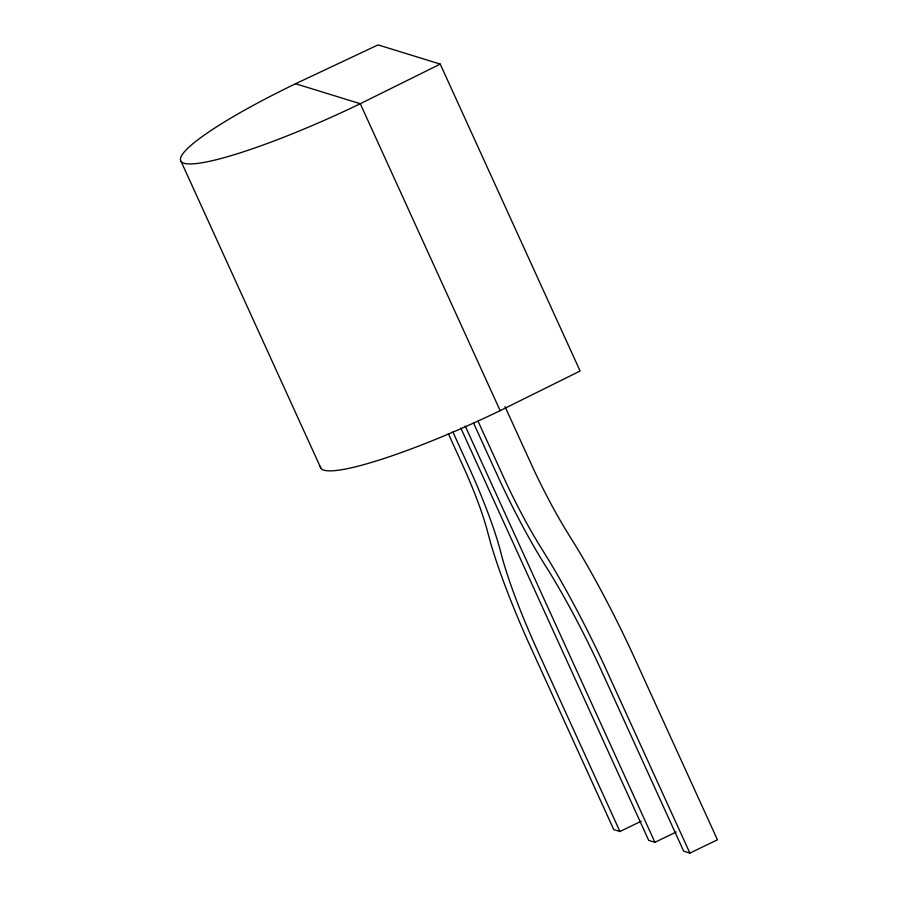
<?xml version="1.0" encoding="UTF-8"?>
<svg xmlns="http://www.w3.org/2000/svg" width="898" height="898" viewBox="0 0 898 898"><rect width="100%" height="100%" fill="white"/><g stroke="black" fill="none" stroke-linecap="round" stroke-linejoin="round"><path stroke-width="1.35" d="M440.233 64.095L360.278 103.719A161.741 22.787 -24.5 0 1 184.023 163.223A161.741 22.787 -24.5 0 1 295.554 83.739L378.069 44.9L440.233 64.095L580.108 371.02L500.152 410.644A161.741 22.787 -24.5 0 1 320.305 466.343M448.315 433.611L464.726 469.721A112.8 17.466 64.2 0 1 486.896 529.248L490.51 542.616A195.629 30.296 64.2 0 0 527.541 640.296L613.749 829.595L619.946 831.503L641.228 821.221M460.809 428.054L648.715 840.393L654.911 842.302L676.205 832.019M473.594 423.138L496.661 473.751A143.792 22.27 64.2 0 0 547.791 569.467A164.648 25.503 64.2 0 1 602.401 672.815L683.692 851.192L689.889 853.1L717.446 839.798L631.092 650.444A195.629 30.296 64.2 0 0 576.628 547.387L567.255 532.245A112.8 17.466 64.2 0 1 533.558 469.16L505.013 406.637M295.554 83.739L360.278 103.719L500.152 410.644M689.889 853.1L603.535 663.757A195.629 30.296 64.2 0 0 549.082 560.689L539.698 545.546A112.8 17.466 64.2 0 1 506.001 482.462L478.039 421.196M465.254 426.135L654.911 842.302M452.895 431.972L467.88 464.872A143.792 22.27 64.2 0 1 501.522 555.177A164.648 25.503 64.2 0 0 538.654 653.127L619.946 831.503M181.037 161.326L320.912 468.251"/></g></svg>
